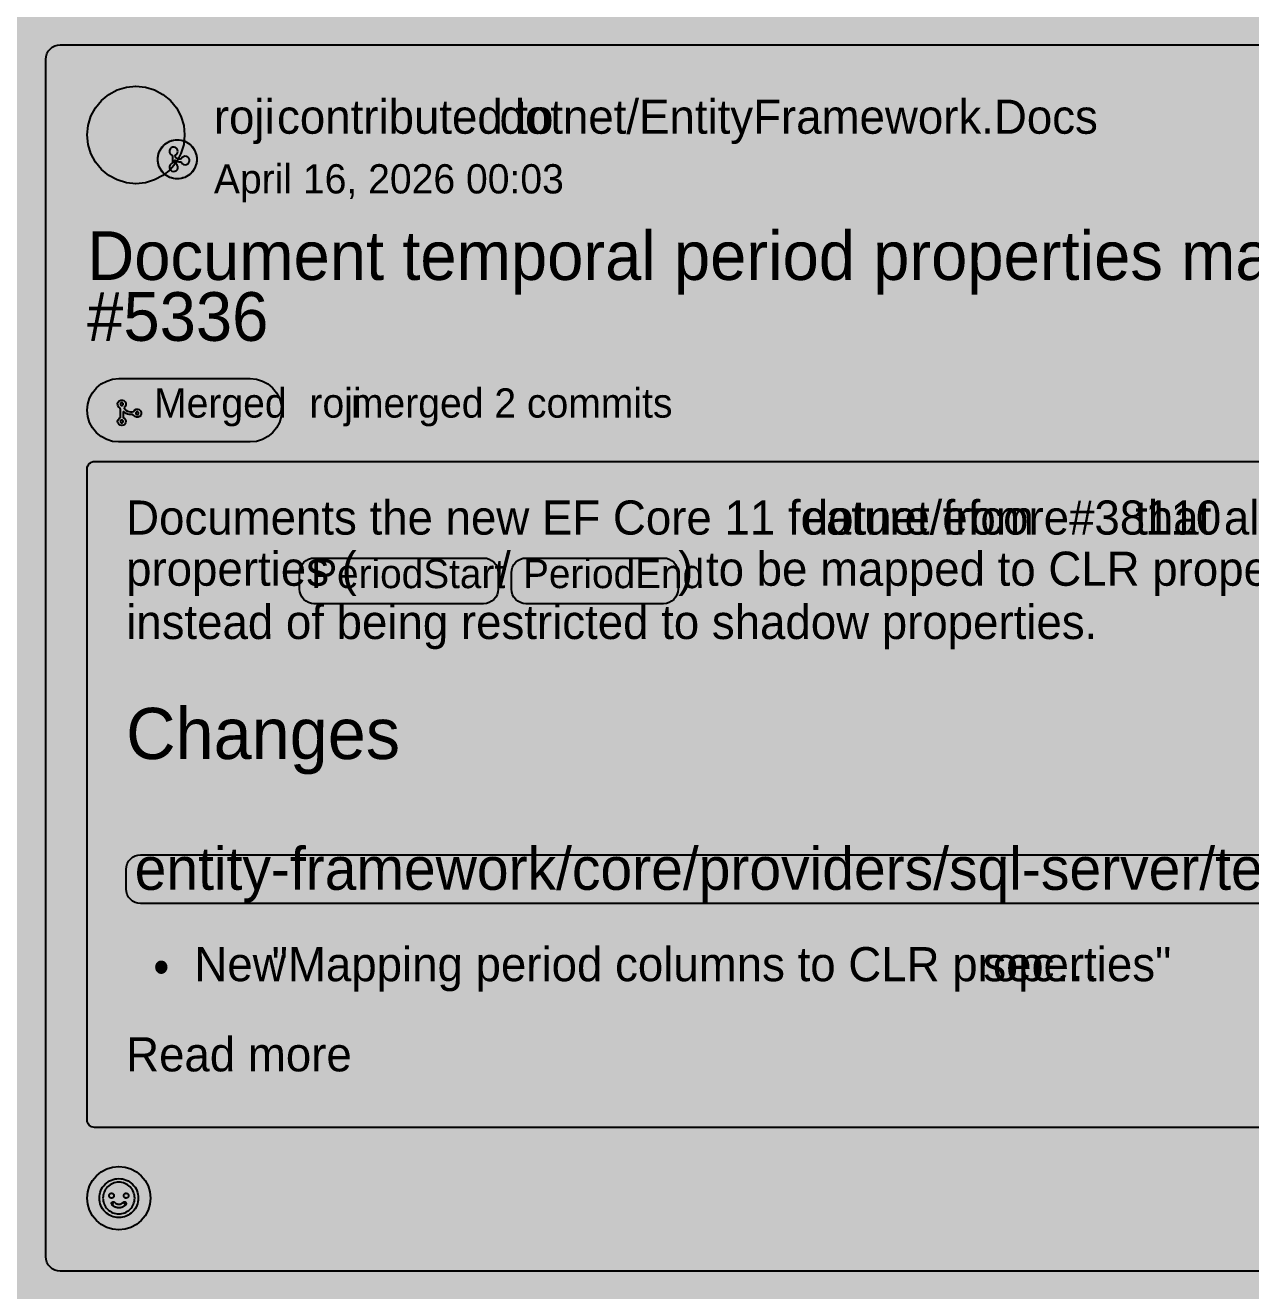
# Model space of a CAD drawing. Extents: x 0 to 2255, y 0 to 8703.
# Drawn here: x 336 to 839, y 7285 to 7804 of the extents above; entities that cross this region are included whole.
import ezdxf

# ---------------------------------------------------------------- set-up
doc = ezdxf.new("R2010")
doc.units = 0

msp = doc.modelspace()

# ---------------------------------------------------------------- hatches: boundary and pattern name
at = {"true_color": 0x0d1117}
for points in [[(0, 8703), (1280, 8703), (1280, 0.44), (0, 0.44)], [(0, 8639), (1280, 8639), (1280, 0.44), (0, 0.44)], [(350, 7796.22), (998.03, 7796.22), (998.03, 7796.22), (999.2, 7796.1), (1000.33, 7795.76), (1001.36, 7795.21), (1002.27, 7794.46), (1003.02, 7793.55), (1003.57, 7792.51), (1003.92, 7791.39), (1004.03, 7790.22), (1004.03, 7298.94), (1004.03, 7298.94), (1003.92, 7297.77), (1003.57, 7296.64), (1003.02, 7295.6), (1002.27, 7294.69), (1001.36, 7293.95), (1000.33, 7293.39), (999.2, 7293.05), (998.03, 7292.94), (350, 7292.94), (350, 7292.94), (348.83, 7293.05), (347.7, 7293.39), (346.67, 7293.95), (345.76, 7294.69), (345.01, 7295.6), (344.46, 7296.64), (344.12, 7297.77), (344, 7298.94), (344, 7790.22), (344, 7790.22), (344.12, 7791.39), (344.46, 7792.51), (345.01, 7793.55), (345.76, 7794.46), (346.67, 7795.21), (347.7, 7795.76), (348.83, 7796.1), (350, 7796.22)], [(398, 7757.22), (398, 7757.22), (398, 7757.22), (399.56, 7757.07), (401.06, 7756.61), (402.44, 7755.87), (403.66, 7754.88), (404.65, 7753.66), (405.39, 7752.28), (405.85, 7750.78), (406, 7749.22), (406, 7749.22), (406, 7749.22), (405.85, 7747.66), (405.39, 7746.16), (404.65, 7744.77), (403.66, 7743.56), (402.44, 7742.57), (401.06, 7741.83), (399.56, 7741.37), (398, 7741.22), (398, 7741.22), (398, 7741.22), (396.44, 7741.37), (394.94, 7741.83), (393.56, 7742.57), (392.34, 7743.56), (391.35, 7744.77), (390.61, 7746.16), (390.15, 7747.66), (390, 7749.22), (390, 7749.22), (390, 7749.22), (390.15, 7750.78), (390.61, 7752.28), (391.35, 7753.66), (392.34, 7754.88), (393.56, 7755.87), (394.94, 7756.61), (396.44, 7757.07), (398, 7757.22)]]:
    msp.add_hatch(color=256, dxfattribs=at).paths.add_polyline_path(points, flags=0)
at = {"true_color": 0x010409}
msp.add_hatch(color=256, dxfattribs=at).paths.add_polyline_path([(0, 8639), (1280, 8639), (1280, 0.44), (0, 0.44)], flags=0)
at = {"true_color": 0xffffff}
msp.add_hatch(color=256, dxfattribs=at).paths.add_polyline_path([(381, 7779.22), (381, 7779.22), (381, 7779.22), (384.9, 7778.83), (388.65, 7777.7), (392.11, 7775.85), (395.14, 7773.36), (397.63, 7770.33), (399.48, 7766.87), (400.62, 7763.12), (401, 7759.22), (401, 7759.22), (401, 7759.22), (400.62, 7755.32), (399.48, 7751.57), (397.63, 7748.11), (395.14, 7745.08), (392.11, 7742.59), (388.65, 7740.74), (384.9, 7739.6), (381, 7739.22), (381, 7739.22), (381, 7739.22), (377.1, 7739.6), (373.35, 7740.74), (369.89, 7742.59), (366.86, 7745.08), (364.37, 7748.11), (362.52, 7751.57), (361.38, 7755.32), (361, 7759.22), (361, 7759.22), (361, 7759.22), (361.38, 7763.12), (362.52, 7766.87), (364.37, 7770.33), (366.86, 7773.36), (369.89, 7775.85), (373.35, 7777.7), (377.1, 7778.83), (381, 7779.22)], flags=0)
at = {"true_color": 0xab7df8}
h = msp.add_hatch(color=256, dxfattribs=at)
h.paths.add_polyline_path([(398, 7741.22), (397.22, 7741.26), (396.44, 7741.37), (395.68, 7741.56), (394.94, 7741.83), (394.23, 7742.16), (393.56, 7742.57), (392.92, 7743.03), (392.34, 7743.56), (391.82, 7744.14), (391.35, 7744.77), (390.94, 7745.45), (390.61, 7746.16), (390.34, 7746.9), (390.15, 7747.66), (390.04, 7748.43), (390, 7749.22), (390.04, 7750), (390.15, 7750.78), (390.34, 7751.54), (390.61, 7752.28), (390.94, 7752.99), (391.35, 7753.66), (391.82, 7754.29), (392.34, 7754.88), (392.92, 7755.4), (393.56, 7755.87), (394.23, 7756.28), (394.94, 7756.61), (395.68, 7756.88), (396.44, 7757.07), (397.22, 7757.18), (398, 7757.22), (398.78, 7757.18), (399.56, 7757.07), (400.32, 7756.88), (401.06, 7756.61), (401.77, 7756.28), (402.44, 7755.87), (403.08, 7755.4), (403.66, 7754.88), (404.18, 7754.29), (404.65, 7753.66), (405.06, 7752.99), (405.39, 7752.28), (405.66, 7751.54), (405.85, 7750.78), (405.96, 7750), (406, 7749.22), (405.96, 7748.43), (405.85, 7747.66), (405.66, 7746.9), (405.39, 7746.16), (405.06, 7745.45), (404.65, 7744.77), (404.18, 7744.14), (403.66, 7743.56), (403.08, 7743.03), (402.44, 7742.57), (401.77, 7742.16), (401.06, 7741.83), (400.32, 7741.56), (399.56, 7741.37), (398.78, 7741.26), (398, 7741.22)], flags=0)
h.paths.add_polyline_path([(398.25, 7752.47), (398.14, 7753.09), (397.81, 7753.63), (397.32, 7754.01), (396.72, 7754.2), (396.09, 7754.17), (395.52, 7753.92), (395.07, 7753.48), (394.81, 7752.91), (394.76, 7752.28), (394.94, 7751.68), (395.32, 7751.18), (395.85, 7750.84), (396, 7750.32), (396, 7749.68), (396, 7749.05), (396, 7748.42), (396, 7747.79), (395.56, 7747.44), (395.1, 7747.02), (394.82, 7746.45), (394.76, 7745.83), (394.92, 7745.22), (395.29, 7744.71), (395.81, 7744.36), (396.42, 7744.22), (397.04, 7744.31), (397.6, 7744.61), (398.01, 7745.08), (398.22, 7745.67), (398.22, 7746.3), (397.99, 7746.88), (397.57, 7747.35), (397.01, 7747.64), (397, 7748.26), (397, 7748.9), (397.44, 7748.66), (398.01, 7748.39), (398.62, 7748.24), (399.25, 7748.22), (399.69, 7747.93), (400.07, 7747.43), (400.6, 7747.09), (401.21, 7746.97), (401.83, 7747.07), (402.38, 7747.38), (402.78, 7747.87), (402.98, 7748.46), (402.96, 7749.09), (402.72, 7749.67), (402.29, 7750.13), (401.72, 7750.4), (401.1, 7750.46), (400.49, 7750.3), (399.98, 7749.93), (399.64, 7749.4), (399.13, 7749.22), (398.51, 7749.28), (397.93, 7749.53), (397.46, 7749.95), (397.14, 7750.49), (397.32, 7750.92), (397.81, 7751.31), (398.14, 7751.85), (398.25, 7752.47)], flags=0)
at = {"true_color": 0x8957e5}
msp.add_hatch(color=256, dxfattribs=at).paths.add_polyline_path([(374, 7659.22), (427.94, 7659.22), (427.94, 7659.22), (430.47, 7658.97), (432.91, 7658.23), (435.16, 7657.03), (437.13, 7655.41), (438.75, 7653.44), (439.95, 7651.19), (440.69, 7648.75), (440.94, 7646.22), (440.94, 7646.22), (440.94, 7646.22), (440.69, 7643.68), (439.95, 7641.24), (438.75, 7639), (437.13, 7637.03), (435.16, 7635.41), (432.91, 7634.21), (430.47, 7633.47), (427.94, 7633.22), (374, 7633.22), (374, 7633.22), (371.46, 7633.47), (369.03, 7634.21), (366.78, 7635.41), (364.81, 7637.03), (363.19, 7639), (361.99, 7641.24), (361.25, 7643.68), (361, 7646.22), (361, 7646.22), (361, 7646.22), (361.25, 7648.75), (361.99, 7651.19), (363.19, 7653.44), (364.81, 7655.41), (366.78, 7657.03), (369.03, 7658.23), (371.46, 7658.97), (374, 7659.22)], flags=0)
at = {"true_color": 0xffffff}
h = msp.add_hatch(color=256, dxfattribs=at)
h.paths.add_polyline_path([(376.09, 7647.35), (376.46, 7646.78), (376.94, 7646.3), (377.51, 7645.93), (378.15, 7645.69), (378.83, 7645.6), (379.51, 7645.59), (380.06, 7645.8), (380.48, 7646.33), (381.08, 7646.65), (381.76, 7646.71), (382.4, 7646.5), (382.91, 7646.04), (383.2, 7645.43), (383.23, 7644.75), (382.98, 7644.12), (382.51, 7643.63), (381.88, 7643.37), (381.2, 7643.38), (380.58, 7643.66), (380.12, 7644.15), (379.64, 7644.47), (378.95, 7644.47), (378.27, 7644.52), (377.61, 7644.68), (376.98, 7644.94), (376.4, 7645.3), (375.88, 7645.74), (375.75, 7645.38), (375.75, 7644.69), (375.75, 7644.01), (375.75, 7643.33), (376.27, 7642.95), (376.69, 7642.42), (376.87, 7641.76), (376.78, 7641.09), (376.43, 7640.51), (375.87, 7640.11), (375.21, 7639.97), (374.54, 7640.1), (373.98, 7640.48), (373.61, 7641.05), (373.5, 7641.72), (373.66, 7642.38), (374.07, 7642.92), (374.62, 7643.28), (374.62, 7643.97), (374.62, 7644.65), (374.62, 7645.33), (374.62, 7646.02), (374.62, 7646.7), (374.45, 7647.26), (373.91, 7647.68), (373.58, 7648.27), (373.51, 7648.95), (373.71, 7649.6), (374.15, 7650.11), (374.76, 7650.41), (375.44, 7650.45), (376.08, 7650.22), (376.57, 7649.75), (376.84, 7649.13), (376.84, 7648.45), (376.58, 7647.82), (376.09, 7647.35)], flags=0)
h.paths.add_polyline_path([(375.19, 7641.09), (375.24, 7641.1), (375.3, 7641.1), (375.35, 7641.12), (375.4, 7641.14), (375.45, 7641.16), (375.5, 7641.19), (375.54, 7641.22), (375.59, 7641.26), (375.62, 7641.3), (375.66, 7641.34), (375.68, 7641.39), (375.71, 7641.44), (375.73, 7641.49), (375.74, 7641.55), (375.75, 7641.6), (375.75, 7641.66), (375.75, 7641.71), (375.74, 7641.77), (375.73, 7641.82), (375.71, 7641.87), (375.68, 7641.92), (375.66, 7641.97), (375.62, 7642.01), (375.59, 7642.05), (375.54, 7642.09), (375.5, 7642.12), (375.45, 7642.15), (375.4, 7642.18), (375.35, 7642.19), (375.3, 7642.21), (375.24, 7642.22), (375.19, 7642.22), (375.13, 7642.22), (375.08, 7642.21), (375.02, 7642.19), (374.97, 7642.18), (374.92, 7642.15), (374.88, 7642.12), (374.83, 7642.09), (374.79, 7642.05), (374.75, 7642.01), (374.72, 7641.97), (374.69, 7641.92), (374.67, 7641.87), (374.65, 7641.82), (374.64, 7641.77), (374.63, 7641.71), (374.62, 7641.66), (374.63, 7641.6), (374.64, 7641.55), (374.65, 7641.49), (374.67, 7641.44), (374.69, 7641.39), (374.72, 7641.34), (374.75, 7641.3), (374.79, 7641.26), (374.83, 7641.22), (374.88, 7641.19), (374.92, 7641.16), (374.97, 7641.14), (375.02, 7641.12), (375.08, 7641.1), (375.13, 7641.1), (375.19, 7641.09)], flags=0)
h.paths.add_polyline_path([(381.56, 7644.47), (381.62, 7644.47), (381.67, 7644.48), (381.73, 7644.49), (381.78, 7644.51), (381.83, 7644.54), (381.87, 7644.56), (381.92, 7644.6), (381.96, 7644.63), (382, 7644.67), (382.03, 7644.72), (382.06, 7644.77), (382.08, 7644.82), (382.1, 7644.87), (382.11, 7644.92), (382.12, 7644.98), (382.12, 7645.03), (382.12, 7645.09), (382.11, 7645.14), (382.1, 7645.19), (382.08, 7645.25), (382.06, 7645.3), (382.03, 7645.34), (382, 7645.39), (381.96, 7645.43), (381.92, 7645.47), (381.87, 7645.5), (381.83, 7645.53), (381.78, 7645.55), (381.73, 7645.57), (381.67, 7645.58), (381.62, 7645.59), (381.56, 7645.59), (381.51, 7645.59), (381.45, 7645.58), (381.4, 7645.57), (381.35, 7645.55), (381.3, 7645.53), (381.25, 7645.5), (381.21, 7645.47), (381.16, 7645.43), (381.13, 7645.39), (381.09, 7645.34), (381.07, 7645.3), (381.04, 7645.25), (381.02, 7645.19), (381.01, 7645.14), (381, 7645.09), (381, 7645.03), (381, 7644.98), (381.01, 7644.92), (381.02, 7644.87), (381.04, 7644.82), (381.07, 7644.77), (381.09, 7644.72), (381.13, 7644.67), (381.16, 7644.63), (381.21, 7644.6), (381.25, 7644.56), (381.3, 7644.54), (381.35, 7644.51), (381.4, 7644.49), (381.45, 7644.48), (381.51, 7644.47), (381.56, 7644.47)], flags=0)
h.paths.add_polyline_path([(375.75, 7648.78), (375.75, 7648.84), (375.74, 7648.89), (375.73, 7648.94), (375.71, 7649), (375.68, 7649.05), (375.65, 7649.09), (375.62, 7649.14), (375.58, 7649.18), (375.54, 7649.22), (375.5, 7649.25), (375.45, 7649.28), (375.4, 7649.3), (375.35, 7649.32), (375.3, 7649.33), (375.24, 7649.34), (375.19, 7649.34), (375.13, 7649.34), (375.08, 7649.33), (375.02, 7649.32), (374.97, 7649.3), (374.92, 7649.27), (374.87, 7649.25), (374.83, 7649.21), (374.79, 7649.18), (374.75, 7649.13), (374.72, 7649.09), (374.69, 7649.04), (374.67, 7648.99), (374.65, 7648.94), (374.64, 7648.89), (374.63, 7648.83), (374.62, 7648.78), (374.63, 7648.72), (374.64, 7648.67), (374.65, 7648.61), (374.67, 7648.56), (374.69, 7648.51), (374.72, 7648.47), (374.75, 7648.42), (374.79, 7648.38), (374.83, 7648.34), (374.88, 7648.31), (374.92, 7648.28), (374.97, 7648.26), (375.03, 7648.24), (375.08, 7648.23), (375.13, 7648.22), (375.19, 7648.22), (375.24, 7648.22), (375.3, 7648.23), (375.35, 7648.24), (375.4, 7648.26), (375.45, 7648.28), (375.5, 7648.31), (375.55, 7648.35), (375.59, 7648.38), (375.62, 7648.42), (375.66, 7648.47), (375.68, 7648.52), (375.71, 7648.57), (375.73, 7648.62), (375.74, 7648.67), (375.75, 7648.73), (375.75, 7648.78)], flags=0)
at = {"true_color": 0x151b23}
for points in [[(364, 7625.22), (984.03, 7625.22), (984.03, 7625.22), (984.62, 7625.16), (985.18, 7624.99), (985.7, 7624.71), (986.15, 7624.34), (986.53, 7623.89), (986.8, 7623.37), (986.97, 7622.8), (987.03, 7622.22), (987.03, 7354.94), (987.03, 7354.94), (986.97, 7354.35), (986.8, 7353.79), (986.53, 7353.27), (986.15, 7352.82), (985.7, 7352.44), (985.18, 7352.17), (984.62, 7352), (984.03, 7351.94), (364, 7351.94), (364, 7351.94), (363.41, 7352), (362.85, 7352.17), (362.33, 7352.44), (361.88, 7352.82), (361.51, 7353.27), (361.23, 7353.79), (361.06, 7354.35), (361, 7354.94), (361, 7622.22), (361, 7622.22), (361.06, 7622.8), (361.23, 7623.37), (361.51, 7623.89), (361.88, 7624.34), (362.33, 7624.71), (362.85, 7624.99), (363.41, 7625.16), (364, 7625.22)], [(374, 7335.94), (374, 7335.94), (374, 7335.94), (376.54, 7335.69), (378.97, 7334.95), (381.22, 7333.75), (383.19, 7332.13), (384.81, 7330.16), (386.01, 7327.91), (386.75, 7325.47), (387, 7322.94), (387, 7322.94), (387, 7322.94), (386.75, 7320.4), (386.01, 7317.96), (384.81, 7315.72), (383.19, 7313.75), (381.22, 7312.13), (378.97, 7310.93), (376.54, 7310.19), (374, 7309.94), (374, 7309.94), (374, 7309.94), (371.46, 7310.19), (369.03, 7310.93), (366.78, 7312.13), (364.81, 7313.75), (363.19, 7315.72), (361.99, 7317.96), (361.25, 7320.4), (361, 7322.94), (361, 7322.94), (361, 7322.94), (361.25, 7325.47), (361.99, 7327.91), (363.19, 7330.16), (364.81, 7332.13), (366.78, 7333.75), (369.03, 7334.95), (371.46, 7335.69), (374, 7335.94)]]:
    msp.add_hatch(color=256, dxfattribs=at).paths.add_polyline_path(points, flags=0)
at = {"true_color": 0x656c76}
for points in [[(454.19, 7585.59), (523.67, 7585.59), (523.67, 7585.59), (524.84, 7585.48), (525.97, 7585.14), (527.01, 7584.58), (527.91, 7583.84), (528.66, 7582.93), (529.22, 7581.89), (529.56, 7580.76), (529.67, 7579.59), (529.67, 7572.84), (529.67, 7572.84), (529.56, 7571.67), (529.22, 7570.55), (528.66, 7569.51), (527.91, 7568.6), (527.01, 7567.85), (525.97, 7567.3), (524.84, 7566.96), (523.67, 7566.84), (454.19, 7566.84), (454.19, 7566.84), (453.02, 7566.96), (451.89, 7567.3), (450.85, 7567.85), (449.94, 7568.6), (449.2, 7569.51), (448.64, 7570.55), (448.3, 7571.67), (448.19, 7572.84), (448.19, 7579.59), (448.19, 7579.59), (448.3, 7580.76), (448.64, 7581.89), (449.2, 7582.93), (449.94, 7583.84), (450.85, 7584.58), (451.89, 7585.14), (453.02, 7585.48), (454.19, 7585.59)], [(541.14, 7585.59), (597.53, 7585.59), (597.53, 7585.59), (598.7, 7585.48), (599.83, 7585.14), (600.86, 7584.58), (601.77, 7583.84), (602.52, 7582.93), (603.07, 7581.89), (603.42, 7580.76), (603.53, 7579.59), (603.53, 7572.84), (603.53, 7572.84), (603.42, 7571.67), (603.07, 7570.55), (602.52, 7569.51), (601.77, 7568.6), (600.86, 7567.85), (599.83, 7567.3), (598.7, 7566.96), (597.53, 7566.84), (541.14, 7566.84), (541.14, 7566.84), (539.97, 7566.96), (538.84, 7567.3), (537.81, 7567.85), (536.9, 7568.6), (536.15, 7569.51), (535.6, 7570.55), (535.26, 7571.67), (535.14, 7572.84), (535.14, 7579.59), (535.14, 7579.59), (535.26, 7580.76), (535.6, 7581.89), (536.15, 7582.93), (536.9, 7583.84), (537.81, 7584.58), (538.84, 7585.14), (539.97, 7585.48), (541.14, 7585.59)], [(383, 7463.81), (964.92, 7463.81), (964.92, 7463.81), (966.09, 7463.7), (967.22, 7463.36), (968.26, 7462.8), (969.16, 7462.06), (969.91, 7461.15), (970.47, 7460.11), (970.81, 7458.98), (970.92, 7457.81), (970.92, 7449.81), (970.92, 7449.81), (970.81, 7448.64), (970.47, 7447.52), (969.91, 7446.48), (969.16, 7445.57), (968.26, 7444.82), (967.22, 7444.27), (966.09, 7443.93), (964.92, 7443.81), (383, 7443.81), (383, 7443.81), (381.83, 7443.93), (380.7, 7444.27), (379.67, 7444.82), (378.76, 7445.57), (378.01, 7446.48), (377.46, 7447.52), (377.12, 7448.64), (377, 7449.81), (377, 7457.81), (377, 7457.81), (377.12, 7458.98), (377.46, 7460.11), (378.01, 7461.15), (378.76, 7462.06), (379.67, 7462.8), (380.7, 7463.36), (381.83, 7463.7), (383, 7463.81)]]:
    msp.add_hatch(color=256, dxfattribs=at).paths.add_polyline_path(points, flags=0)
at = {"true_color": 0x9198a1}
h = msp.add_hatch(color=256, dxfattribs=at)
h.paths.add_polyline_path([(374, 7330.94), (374.78, 7330.9), (375.56, 7330.79), (376.32, 7330.59), (377.06, 7330.33), (377.77, 7329.99), (378.44, 7329.59), (379.08, 7329.12), (379.66, 7328.59), (380.18, 7328.01), (380.65, 7327.38), (381.06, 7326.71), (381.39, 7326), (381.66, 7325.26), (381.85, 7324.5), (381.96, 7323.72), (382, 7322.94), (381.96, 7322.15), (381.85, 7321.38), (381.66, 7320.61), (381.39, 7319.88), (381.06, 7319.17), (380.65, 7318.49), (380.18, 7317.86), (379.66, 7317.28), (379.08, 7316.75), (378.44, 7316.29), (377.77, 7315.88), (377.06, 7315.54), (376.32, 7315.28), (375.56, 7315.09), (374.78, 7314.98), (374, 7314.94), (373.22, 7314.98), (372.44, 7315.09), (371.68, 7315.28), (370.94, 7315.54), (370.23, 7315.88), (369.56, 7316.29), (368.92, 7316.75), (368.34, 7317.28), (367.82, 7317.86), (367.35, 7318.49), (366.94, 7319.17), (366.61, 7319.88), (366.34, 7320.61), (366.15, 7321.38), (366.04, 7322.15), (366, 7322.94), (366.04, 7323.72), (366.15, 7324.5), (366.34, 7325.26), (366.61, 7326), (366.94, 7326.71), (367.35, 7327.38), (367.82, 7328.01), (368.34, 7328.59), (368.92, 7329.12), (369.56, 7329.59), (370.23, 7329.99), (370.94, 7330.33), (371.68, 7330.59), (372.44, 7330.79), (373.22, 7330.9), (374, 7330.94)], flags=0)
h.paths.add_polyline_path([(367.5, 7322.94), (367.53, 7322.3), (367.62, 7321.67), (367.78, 7321.05), (367.99, 7320.45), (368.27, 7319.87), (368.59, 7319.33), (368.98, 7318.81), (369.4, 7318.34), (369.88, 7317.91), (370.39, 7317.53), (370.94, 7317.2), (371.51, 7316.93), (372.11, 7316.72), (372.73, 7316.56), (373.36, 7316.47), (374, 7316.44), (374.64, 7316.47), (375.27, 7316.56), (375.89, 7316.72), (376.49, 7316.93), (377.06, 7317.2), (377.61, 7317.53), (378.12, 7317.91), (378.6, 7318.34), (379.02, 7318.81), (379.41, 7319.33), (379.73, 7319.87), (380.01, 7320.45), (380.22, 7321.05), (380.38, 7321.67), (380.47, 7322.3), (380.5, 7322.94), (380.47, 7323.57), (380.38, 7324.21), (380.22, 7324.82), (380.01, 7325.43), (379.73, 7326), (379.41, 7326.55), (379.02, 7327.06), (378.6, 7327.53), (378.12, 7327.96), (377.61, 7328.34), (377.06, 7328.67), (376.49, 7328.94), (375.89, 7329.16), (375.27, 7329.31), (374.64, 7329.41), (374, 7329.44), (373.36, 7329.41), (372.73, 7329.31), (372.11, 7329.16), (371.51, 7328.94), (370.94, 7328.67), (370.39, 7328.34), (369.88, 7327.96), (369.4, 7327.53), (368.98, 7327.06), (368.59, 7326.55), (368.27, 7326), (367.99, 7325.43), (367.78, 7324.82), (367.62, 7324.21), (367.53, 7323.57), (367.5, 7322.94)], flags=0)
h.paths.add_polyline_path([(371.32, 7321.3), (371.55, 7321.41), (371.81, 7321.43), (372.05, 7321.37), (372.27, 7321.23), (372.44, 7321.04), (372.63, 7320.87), (372.84, 7320.73), (373.08, 7320.61), (373.32, 7320.53), (373.57, 7320.47), (373.82, 7320.44), (374.08, 7320.44), (374.34, 7320.46), (374.59, 7320.51), (374.84, 7320.58), (375.07, 7320.68), (375.29, 7320.81), (375.49, 7320.97), (375.67, 7321.16), (375.86, 7321.33), (376.1, 7321.43), (376.35, 7321.43), (376.6, 7321.36), (376.8, 7321.2), (376.94, 7320.99), (377, 7320.74), (376.97, 7320.48), (376.86, 7320.26), (376.73, 7320.09), (376.56, 7319.91), (376.36, 7319.74), (376.16, 7319.59), (375.94, 7319.45), (375.71, 7319.33), (375.48, 7319.22), (375.24, 7319.13), (374.99, 7319.06), (374.74, 7319), (374.49, 7318.96), (374.23, 7318.94), (373.97, 7318.94), (373.72, 7318.95), (373.46, 7318.97), (373.21, 7319.01), (372.96, 7319.07), (372.71, 7319.15), (372.47, 7319.24), (372.24, 7319.35), (372.01, 7319.48), (371.8, 7319.62), (371.6, 7319.78), (371.41, 7319.95), (371.23, 7320.14), (371.22, 7320.32), (371.43, 7320.46), (371.64, 7320.61), (371.65, 7320.61), (371.43, 7320.47), (371.22, 7320.32), (371.06, 7320.39), (371, 7320.64), (371.03, 7320.89), (371.14, 7321.12), (371.32, 7321.3)], flags=0)
h.paths.add_polyline_path([(378, 7323.94), (378, 7323.84), (377.98, 7323.74), (377.96, 7323.65), (377.92, 7323.55), (377.88, 7323.47), (377.83, 7323.38), (377.77, 7323.3), (377.71, 7323.23), (377.63, 7323.16), (377.56, 7323.11), (377.47, 7323.06), (377.38, 7323.01), (377.29, 7322.98), (377.2, 7322.96), (377.1, 7322.94), (377, 7322.94), (376.9, 7322.94), (376.8, 7322.96), (376.71, 7322.98), (376.62, 7323.01), (376.53, 7323.06), (376.44, 7323.11), (376.37, 7323.16), (376.29, 7323.23), (376.23, 7323.3), (376.17, 7323.38), (376.12, 7323.47), (376.08, 7323.55), (376.04, 7323.65), (376.02, 7323.74), (376, 7323.84), (376, 7323.94), (376, 7324.04), (376.02, 7324.13), (376.04, 7324.23), (376.08, 7324.32), (376.12, 7324.41), (376.17, 7324.49), (376.23, 7324.57), (376.29, 7324.64), (376.37, 7324.71), (376.44, 7324.77), (376.53, 7324.82), (376.62, 7324.86), (376.71, 7324.89), (376.8, 7324.92), (376.9, 7324.93), (377, 7324.94), (377.1, 7324.93), (377.2, 7324.92), (377.29, 7324.89), (377.38, 7324.86), (377.47, 7324.82), (377.56, 7324.77), (377.63, 7324.71), (377.71, 7324.64), (377.77, 7324.57), (377.83, 7324.49), (377.88, 7324.41), (377.92, 7324.32), (377.96, 7324.23), (377.98, 7324.13), (378, 7324.04), (378, 7323.94)], flags=0)
h.paths.add_polyline_path([(371, 7322.94), (370.9, 7322.94), (370.8, 7322.96), (370.71, 7322.98), (370.62, 7323.01), (370.53, 7323.06), (370.44, 7323.11), (370.37, 7323.16), (370.29, 7323.23), (370.23, 7323.3), (370.17, 7323.38), (370.12, 7323.47), (370.08, 7323.55), (370.04, 7323.65), (370.02, 7323.74), (370, 7323.84), (370, 7323.94), (370, 7324.04), (370.02, 7324.13), (370.04, 7324.23), (370.08, 7324.32), (370.12, 7324.41), (370.17, 7324.49), (370.23, 7324.57), (370.29, 7324.64), (370.37, 7324.71), (370.44, 7324.77), (370.53, 7324.82), (370.62, 7324.86), (370.71, 7324.89), (370.8, 7324.92), (370.9, 7324.93), (371, 7324.94), (371.1, 7324.93), (371.2, 7324.92), (371.29, 7324.89), (371.38, 7324.86), (371.47, 7324.82), (371.56, 7324.77), (371.63, 7324.71), (371.71, 7324.64), (371.77, 7324.57), (371.83, 7324.49), (371.88, 7324.41), (371.92, 7324.32), (371.96, 7324.23), (371.98, 7324.13), (372, 7324.04), (372, 7323.94), (372, 7323.84), (371.98, 7323.74), (371.96, 7323.65), (371.92, 7323.55), (371.88, 7323.47), (371.83, 7323.38), (371.77, 7323.3), (371.71, 7323.23), (371.63, 7323.16), (371.56, 7323.11), (371.47, 7323.06), (371.38, 7323.01), (371.29, 7322.98), (371.2, 7322.96), (371.1, 7322.94), (371, 7322.94)], flags=0)
h.paths.add_polyline_path([(376.25, 7320.69), (376.27, 7320.67), (376.29, 7320.66), (376.31, 7320.65), (376.32, 7320.64), (376.34, 7320.62), (376.36, 7320.61), (376.38, 7320.6), (376.4, 7320.58), (376.42, 7320.57), (376.44, 7320.56), (376.45, 7320.54), (376.47, 7320.53), (376.49, 7320.52), (376.51, 7320.51), (376.53, 7320.49), (376.55, 7320.48), (376.56, 7320.47), (376.58, 7320.45), (376.6, 7320.44), (376.62, 7320.43), (376.64, 7320.41), (376.66, 7320.4), (376.68, 7320.39), (376.69, 7320.38), (376.71, 7320.36), (376.73, 7320.35), (376.75, 7320.34), (376.77, 7320.32), (376.79, 7320.31), (376.81, 7320.3), (376.82, 7320.28), (376.84, 7320.27), (376.82, 7320.28), (376.81, 7320.3), (376.79, 7320.31), (376.77, 7320.32), (376.75, 7320.34), (376.73, 7320.35), (376.71, 7320.36), (376.69, 7320.38), (376.68, 7320.39), (376.66, 7320.4), (376.64, 7320.41), (376.62, 7320.43), (376.6, 7320.44), (376.58, 7320.45), (376.56, 7320.47), (376.55, 7320.48), (376.53, 7320.49), (376.51, 7320.51), (376.49, 7320.52), (376.47, 7320.53), (376.45, 7320.54), (376.44, 7320.56), (376.42, 7320.57), (376.4, 7320.58), (376.38, 7320.6), (376.36, 7320.61), (376.34, 7320.62), (376.32, 7320.64), (376.31, 7320.65), (376.29, 7320.66), (376.27, 7320.67), (376.25, 7320.69)], flags=0)

# ---------------------------------------------------------------- linework, layer by layer
at = {"true_color": 0x3d444d}
msp.add_lwpolyline([(998.03, 7292.94), (350, 7292.94), (350, 7292.94), (348.83, 7293.05), (347.7, 7293.39), (346.67, 7293.95), (345.76, 7294.69), (345.01, 7295.6), (344.46, 7296.64), (344.12, 7297.77), (344, 7298.94), (344, 7790.22), (344, 7790.22), (344.12, 7791.39), (344.46, 7792.51), (345.01, 7793.55), (345.76, 7794.46), (346.67, 7795.21), (347.7, 7795.76), (348.83, 7796.1), (350, 7796.22), (350, 7796.22), (998.03, 7796.22)], dxfattribs=at)
at = {"true_color": 0x010409}
msp.add_lwpolyline([(381, 7779.22), (381, 7779.22), (381, 7779.22), (384.9, 7778.83), (388.65, 7777.7), (392.11, 7775.85), (395.14, 7773.36), (397.63, 7770.33), (399.48, 7766.87), (400.62, 7763.12), (401, 7759.22), (401, 7759.22), (401, 7759.22), (400.62, 7755.32), (399.48, 7751.57), (397.63, 7748.11), (395.14, 7745.08), (392.11, 7742.59), (388.65, 7740.74), (384.9, 7739.6), (381, 7739.22), (381, 7739.22), (381, 7739.22), (377.1, 7739.6), (373.35, 7740.74), (369.89, 7742.59), (366.86, 7745.08), (364.37, 7748.11), (362.52, 7751.57), (361.38, 7755.32), (361, 7759.22), (361, 7759.22), (361, 7759.22), (361.38, 7763.12), (362.52, 7766.87), (364.37, 7770.33), (366.86, 7773.36), (369.89, 7775.85), (373.35, 7777.7), (377.1, 7778.83), (381, 7779.22)], close=True, dxfattribs=at)
at = {"true_color": 0x0d1117}
msp.add_lwpolyline([(398, 7757.22), (398, 7757.22), (398, 7757.22), (399.56, 7757.07), (401.06, 7756.61), (402.44, 7755.87), (403.66, 7754.88), (404.65, 7753.66), (405.39, 7752.28), (405.85, 7750.78), (406, 7749.22), (406, 7749.22), (406, 7749.22), (405.85, 7747.66), (405.39, 7746.16), (404.65, 7744.77), (403.66, 7743.56), (402.44, 7742.57), (401.06, 7741.83), (399.56, 7741.37), (398, 7741.22), (398, 7741.22), (398, 7741.22), (396.44, 7741.37), (394.94, 7741.83), (393.56, 7742.57), (392.34, 7743.56), (391.35, 7744.77), (390.61, 7746.16), (390.15, 7747.66), (390, 7749.22), (390, 7749.22), (390, 7749.22), (390.15, 7750.78), (390.61, 7752.28), (391.35, 7753.66), (392.34, 7754.88), (393.56, 7755.87), (394.94, 7756.61), (396.44, 7757.07), (398, 7757.22)], close=True, dxfattribs=at)
at = {"true_color": 0xab7df8}
for points in [[(398, 7741.22), (397.22, 7741.26), (396.44, 7741.37), (395.68, 7741.56), (394.94, 7741.83), (394.23, 7742.16), (393.56, 7742.57), (392.92, 7743.03), (392.34, 7743.56), (391.82, 7744.14), (391.35, 7744.77), (390.94, 7745.45), (390.61, 7746.16), (390.34, 7746.9), (390.15, 7747.66), (390.04, 7748.43), (390, 7749.22), (390.04, 7750), (390.15, 7750.78), (390.34, 7751.54), (390.61, 7752.28), (390.94, 7752.99), (391.35, 7753.66), (391.82, 7754.29), (392.34, 7754.88), (392.92, 7755.4), (393.56, 7755.87), (394.23, 7756.28), (394.94, 7756.61), (395.68, 7756.88), (396.44, 7757.07), (397.22, 7757.18), (398, 7757.22), (398.78, 7757.18), (399.56, 7757.07), (400.32, 7756.88), (401.06, 7756.61), (401.77, 7756.28), (402.44, 7755.87), (403.08, 7755.4), (403.66, 7754.88), (404.18, 7754.29), (404.65, 7753.66), (405.06, 7752.99), (405.39, 7752.28), (405.66, 7751.54), (405.85, 7750.78), (405.96, 7750), (406, 7749.22), (405.96, 7748.43), (405.85, 7747.66), (405.66, 7746.9), (405.39, 7746.16), (405.06, 7745.45), (404.65, 7744.77), (404.18, 7744.14), (403.66, 7743.56), (403.08, 7743.03), (402.44, 7742.57), (401.77, 7742.16), (401.06, 7741.83), (400.32, 7741.56), (399.56, 7741.37), (398.78, 7741.26), (398, 7741.22)], [(398.25, 7752.47), (398.14, 7753.09), (397.81, 7753.63), (397.32, 7754.01), (396.72, 7754.2), (396.09, 7754.17), (395.52, 7753.92), (395.07, 7753.48), (394.81, 7752.91), (394.76, 7752.28), (394.94, 7751.68), (395.32, 7751.18), (395.85, 7750.84), (396, 7750.32), (396, 7749.68), (396, 7749.05), (396, 7748.42), (396, 7747.79), (395.56, 7747.44), (395.1, 7747.02), (394.82, 7746.45), (394.76, 7745.83), (394.92, 7745.22), (395.29, 7744.71), (395.81, 7744.36), (396.42, 7744.22), (397.04, 7744.31), (397.6, 7744.61), (398.01, 7745.08), (398.22, 7745.67), (398.22, 7746.3), (397.99, 7746.88), (397.57, 7747.35), (397.01, 7747.64), (397, 7748.26), (397, 7748.9), (397.44, 7748.66), (398.01, 7748.39), (398.62, 7748.24), (399.25, 7748.22), (399.69, 7747.93), (400.07, 7747.43), (400.6, 7747.09), (401.21, 7746.97), (401.83, 7747.07), (402.38, 7747.38), (402.78, 7747.87), (402.98, 7748.46), (402.96, 7749.09), (402.72, 7749.67), (402.29, 7750.13), (401.72, 7750.4), (401.1, 7750.46), (400.49, 7750.3), (399.98, 7749.93), (399.64, 7749.4), (399.13, 7749.22), (398.51, 7749.28), (397.93, 7749.53), (397.46, 7749.95), (397.14, 7750.49), (397.32, 7750.92), (397.81, 7751.31), (398.14, 7751.85), (398.25, 7752.47)]]:
    msp.add_lwpolyline(points, close=True, dxfattribs=at)
at = {"true_color": 0x8957e5}
msp.add_lwpolyline([(374, 7659.22), (427.94, 7659.22), (427.94, 7659.22), (430.47, 7658.97), (432.91, 7658.23), (435.16, 7657.03), (437.13, 7655.41), (438.75, 7653.44), (439.95, 7651.19), (440.69, 7648.75), (440.94, 7646.22), (440.94, 7646.22), (440.94, 7646.22), (440.69, 7643.68), (439.95, 7641.24), (438.75, 7639), (437.13, 7637.03), (435.16, 7635.41), (432.91, 7634.21), (430.47, 7633.47), (427.94, 7633.22), (374, 7633.22), (374, 7633.22), (371.46, 7633.47), (369.03, 7634.21), (366.78, 7635.41), (364.81, 7637.03), (363.19, 7639), (361.99, 7641.24), (361.25, 7643.68), (361, 7646.22), (361, 7646.22), (361, 7646.22), (361.25, 7648.75), (361.99, 7651.19), (363.19, 7653.44), (364.81, 7655.41), (366.78, 7657.03), (369.03, 7658.23), (371.46, 7658.97), (374, 7659.22)], close=True, dxfattribs=at)
at = {"true_color": 0xffffff}
for points in [[(376.09, 7647.35), (376.46, 7646.78), (376.94, 7646.3), (377.51, 7645.93), (378.15, 7645.69), (378.83, 7645.6), (379.51, 7645.59), (380.06, 7645.8), (380.48, 7646.33), (381.08, 7646.65), (381.76, 7646.71), (382.4, 7646.5), (382.91, 7646.04), (383.2, 7645.43), (383.23, 7644.75), (382.98, 7644.12), (382.51, 7643.63), (381.88, 7643.37), (381.2, 7643.38), (380.58, 7643.66), (380.12, 7644.15), (379.64, 7644.47), (378.95, 7644.47), (378.27, 7644.52), (377.61, 7644.68), (376.98, 7644.94), (376.4, 7645.3), (375.88, 7645.74), (375.75, 7645.38), (375.75, 7644.69), (375.75, 7644.01), (375.75, 7643.33), (376.27, 7642.95), (376.69, 7642.42), (376.87, 7641.76), (376.78, 7641.09), (376.43, 7640.51), (375.87, 7640.11), (375.21, 7639.97), (374.54, 7640.1), (373.98, 7640.48), (373.61, 7641.05), (373.5, 7641.72), (373.66, 7642.38), (374.07, 7642.92), (374.62, 7643.28), (374.62, 7643.97), (374.62, 7644.65), (374.62, 7645.33), (374.62, 7646.02), (374.62, 7646.7), (374.45, 7647.26), (373.91, 7647.68), (373.58, 7648.27), (373.51, 7648.95), (373.71, 7649.6), (374.15, 7650.11), (374.76, 7650.41), (375.44, 7650.45), (376.08, 7650.22), (376.57, 7649.75), (376.84, 7649.13), (376.84, 7648.45), (376.58, 7647.82), (376.09, 7647.35)], [(375.75, 7648.78), (375.75, 7648.84), (375.74, 7648.89), (375.73, 7648.94), (375.71, 7649), (375.68, 7649.05), (375.65, 7649.09), (375.62, 7649.14), (375.58, 7649.18), (375.54, 7649.22), (375.5, 7649.25), (375.45, 7649.28), (375.4, 7649.3), (375.35, 7649.32), (375.3, 7649.33), (375.24, 7649.34), (375.19, 7649.34), (375.13, 7649.34), (375.08, 7649.33), (375.02, 7649.32), (374.97, 7649.3), (374.92, 7649.27), (374.87, 7649.25), (374.83, 7649.21), (374.79, 7649.18), (374.75, 7649.13), (374.72, 7649.09), (374.69, 7649.04), (374.67, 7648.99), (374.65, 7648.94), (374.64, 7648.89), (374.63, 7648.83), (374.62, 7648.78), (374.63, 7648.72), (374.64, 7648.67), (374.65, 7648.61), (374.67, 7648.56), (374.69, 7648.51), (374.72, 7648.47), (374.75, 7648.42), (374.79, 7648.38), (374.83, 7648.34), (374.88, 7648.31), (374.92, 7648.28), (374.97, 7648.26), (375.03, 7648.24), (375.08, 7648.23), (375.13, 7648.22), (375.19, 7648.22), (375.24, 7648.22), (375.3, 7648.23), (375.35, 7648.24), (375.4, 7648.26), (375.45, 7648.28), (375.5, 7648.31), (375.55, 7648.35), (375.59, 7648.38), (375.62, 7648.42), (375.66, 7648.47), (375.68, 7648.52), (375.71, 7648.57), (375.73, 7648.62), (375.74, 7648.67), (375.75, 7648.73), (375.75, 7648.78)], [(381.56, 7644.47), (381.62, 7644.47), (381.67, 7644.48), (381.73, 7644.49), (381.78, 7644.51), (381.83, 7644.54), (381.87, 7644.56), (381.92, 7644.6), (381.96, 7644.63), (382, 7644.67), (382.03, 7644.72), (382.06, 7644.77), (382.08, 7644.82), (382.1, 7644.87), (382.11, 7644.92), (382.12, 7644.98), (382.12, 7645.03), (382.12, 7645.09), (382.11, 7645.14), (382.1, 7645.19), (382.08, 7645.25), (382.06, 7645.3), (382.03, 7645.34), (382, 7645.39), (381.96, 7645.43), (381.92, 7645.47), (381.87, 7645.5), (381.83, 7645.53), (381.78, 7645.55), (381.73, 7645.57), (381.67, 7645.58), (381.62, 7645.59), (381.56, 7645.59), (381.51, 7645.59), (381.45, 7645.58), (381.4, 7645.57), (381.35, 7645.55), (381.3, 7645.53), (381.25, 7645.5), (381.21, 7645.47), (381.16, 7645.43), (381.13, 7645.39), (381.09, 7645.34), (381.07, 7645.3), (381.04, 7645.25), (381.02, 7645.19), (381.01, 7645.14), (381, 7645.09), (381, 7645.03), (381, 7644.98), (381.01, 7644.92), (381.02, 7644.87), (381.04, 7644.82), (381.07, 7644.77), (381.09, 7644.72), (381.13, 7644.67), (381.16, 7644.63), (381.21, 7644.6), (381.25, 7644.56), (381.3, 7644.54), (381.35, 7644.51), (381.4, 7644.49), (381.45, 7644.48), (381.51, 7644.47), (381.56, 7644.47)], [(375.19, 7641.09), (375.24, 7641.1), (375.3, 7641.1), (375.35, 7641.12), (375.4, 7641.14), (375.45, 7641.16), (375.5, 7641.19), (375.54, 7641.22), (375.59, 7641.26), (375.62, 7641.3), (375.66, 7641.34), (375.68, 7641.39), (375.71, 7641.44), (375.73, 7641.49), (375.74, 7641.55), (375.75, 7641.6), (375.75, 7641.66), (375.75, 7641.71), (375.74, 7641.77), (375.73, 7641.82), (375.71, 7641.87), (375.68, 7641.92), (375.66, 7641.97), (375.62, 7642.01), (375.59, 7642.05), (375.54, 7642.09), (375.5, 7642.12), (375.45, 7642.15), (375.4, 7642.18), (375.35, 7642.19), (375.3, 7642.21), (375.24, 7642.22), (375.19, 7642.22), (375.13, 7642.22), (375.08, 7642.21), (375.02, 7642.19), (374.97, 7642.18), (374.92, 7642.15), (374.88, 7642.12), (374.83, 7642.09), (374.79, 7642.05), (374.75, 7642.01), (374.72, 7641.97), (374.69, 7641.92), (374.67, 7641.87), (374.65, 7641.82), (374.64, 7641.77), (374.63, 7641.71), (374.62, 7641.66), (374.63, 7641.6), (374.64, 7641.55), (374.65, 7641.49), (374.67, 7641.44), (374.69, 7641.39), (374.72, 7641.34), (374.75, 7641.3), (374.79, 7641.26), (374.83, 7641.22), (374.88, 7641.19), (374.92, 7641.16), (374.97, 7641.14), (375.02, 7641.12), (375.08, 7641.1), (375.13, 7641.1), (375.19, 7641.09)]]:
    msp.add_lwpolyline(points, close=True, dxfattribs=at)
at = {"true_color": 0x151b23}
msp.add_lwpolyline([(984.03, 7351.94), (364, 7351.94), (364, 7351.94), (363.41, 7352), (362.85, 7352.17), (362.33, 7352.44), (361.88, 7352.82), (361.51, 7353.27), (361.23, 7353.79), (361.06, 7354.35), (361, 7354.94), (361, 7622.22), (361, 7622.22), (361.06, 7622.8), (361.23, 7623.37), (361.51, 7623.89), (361.88, 7624.34), (362.33, 7624.71), (362.85, 7624.99), (363.41, 7625.16), (364, 7625.22), (364, 7625.22), (984.03, 7625.22)], dxfattribs=at)
at = {"true_color": 0x656c76}
for points in [[(454.19, 7585.59), (523.67, 7585.59), (523.67, 7585.59), (524.84, 7585.48), (525.97, 7585.14), (527.01, 7584.58), (527.91, 7583.84), (528.66, 7582.93), (529.22, 7581.89), (529.56, 7580.76), (529.67, 7579.59), (529.67, 7572.84), (529.67, 7572.84), (529.56, 7571.67), (529.22, 7570.55), (528.66, 7569.51), (527.91, 7568.6), (527.01, 7567.85), (525.97, 7567.3), (524.84, 7566.96), (523.67, 7566.84), (454.19, 7566.84), (454.19, 7566.84), (453.02, 7566.96), (451.89, 7567.3), (450.85, 7567.85), (449.94, 7568.6), (449.2, 7569.51), (448.64, 7570.55), (448.3, 7571.67), (448.19, 7572.84), (448.19, 7579.59), (448.19, 7579.59), (448.3, 7580.76), (448.64, 7581.89), (449.2, 7582.93), (449.94, 7583.84), (450.85, 7584.58), (451.89, 7585.14), (453.02, 7585.48), (454.19, 7585.59)], [(541.14, 7585.59), (597.53, 7585.59), (597.53, 7585.59), (598.7, 7585.48), (599.83, 7585.14), (600.86, 7584.58), (601.77, 7583.84), (602.52, 7582.93), (603.07, 7581.89), (603.42, 7580.76), (603.53, 7579.59), (603.53, 7572.84), (603.53, 7572.84), (603.42, 7571.67), (603.07, 7570.55), (602.52, 7569.51), (601.77, 7568.6), (600.86, 7567.85), (599.83, 7567.3), (598.7, 7566.96), (597.53, 7566.84), (541.14, 7566.84), (541.14, 7566.84), (539.97, 7566.96), (538.84, 7567.3), (537.81, 7567.85), (536.9, 7568.6), (536.15, 7569.51), (535.6, 7570.55), (535.26, 7571.67), (535.14, 7572.84), (535.14, 7579.59), (535.14, 7579.59), (535.26, 7580.76), (535.6, 7581.89), (536.15, 7582.93), (536.9, 7583.84), (537.81, 7584.58), (538.84, 7585.14), (539.97, 7585.48), (541.14, 7585.59)]]:
    msp.add_lwpolyline(points, close=True, dxfattribs=at)
msp.add_lwpolyline([(964.92, 7443.81), (383, 7443.81), (383, 7443.81), (381.83, 7443.93), (380.7, 7444.27), (379.67, 7444.82), (378.76, 7445.57), (378.01, 7446.48), (377.46, 7447.52), (377.12, 7448.64), (377, 7449.81), (377, 7457.81), (377, 7457.81), (377.12, 7458.98), (377.46, 7460.11), (378.01, 7461.15), (378.76, 7462.06), (379.67, 7462.8), (380.7, 7463.36), (381.83, 7463.7), (383, 7463.81), (383, 7463.81), (964.92, 7463.81)], dxfattribs=at)
at = {"true_color": 0x3d444d}
msp.add_lwpolyline([(374, 7335.94), (374, 7335.94), (374, 7335.94), (376.54, 7335.69), (378.97, 7334.95), (381.22, 7333.75), (383.19, 7332.13), (384.81, 7330.16), (386.01, 7327.91), (386.75, 7325.47), (387, 7322.94), (387, 7322.94), (387, 7322.94), (386.75, 7320.4), (386.01, 7317.96), (384.81, 7315.72), (383.19, 7313.75), (381.22, 7312.13), (378.97, 7310.93), (376.54, 7310.19), (374, 7309.94), (374, 7309.94), (374, 7309.94), (371.46, 7310.19), (369.03, 7310.93), (366.78, 7312.13), (364.81, 7313.75), (363.19, 7315.72), (361.99, 7317.96), (361.25, 7320.4), (361, 7322.94), (361, 7322.94), (361, 7322.94), (361.25, 7325.47), (361.99, 7327.91), (363.19, 7330.16), (364.81, 7332.13), (366.78, 7333.75), (369.03, 7334.95), (371.46, 7335.69), (374, 7335.94)], close=True, dxfattribs=at)
at = {"true_color": 0x9198a1}
for points in [[(374, 7330.94), (374.78, 7330.9), (375.56, 7330.79), (376.32, 7330.59), (377.06, 7330.33), (377.77, 7329.99), (378.44, 7329.59), (379.08, 7329.12), (379.66, 7328.59), (380.18, 7328.01), (380.65, 7327.38), (381.06, 7326.71), (381.39, 7326), (381.66, 7325.26), (381.85, 7324.5), (381.96, 7323.72), (382, 7322.94), (381.96, 7322.15), (381.85, 7321.38), (381.66, 7320.61), (381.39, 7319.88), (381.06, 7319.17), (380.65, 7318.49), (380.18, 7317.86), (379.66, 7317.28), (379.08, 7316.75), (378.44, 7316.29), (377.77, 7315.88), (377.06, 7315.54), (376.32, 7315.28), (375.56, 7315.09), (374.78, 7314.98), (374, 7314.94), (373.22, 7314.98), (372.44, 7315.09), (371.68, 7315.28), (370.94, 7315.54), (370.23, 7315.88), (369.56, 7316.29), (368.92, 7316.75), (368.34, 7317.28), (367.82, 7317.86), (367.35, 7318.49), (366.94, 7319.17), (366.61, 7319.88), (366.34, 7320.61), (366.15, 7321.38), (366.04, 7322.15), (366, 7322.94), (366.04, 7323.72), (366.15, 7324.5), (366.34, 7325.26), (366.61, 7326), (366.94, 7326.71), (367.35, 7327.38), (367.82, 7328.01), (368.34, 7328.59), (368.92, 7329.12), (369.56, 7329.59), (370.23, 7329.99), (370.94, 7330.33), (371.68, 7330.59), (372.44, 7330.79), (373.22, 7330.9), (374, 7330.94)], [(367.5, 7322.94), (367.53, 7322.3), (367.62, 7321.67), (367.78, 7321.05), (367.99, 7320.45), (368.27, 7319.87), (368.59, 7319.33), (368.98, 7318.81), (369.4, 7318.34), (369.88, 7317.91), (370.39, 7317.53), (370.94, 7317.2), (371.51, 7316.93), (372.11, 7316.72), (372.73, 7316.56), (373.36, 7316.47), (374, 7316.44), (374.64, 7316.47), (375.27, 7316.56), (375.89, 7316.72), (376.49, 7316.93), (377.06, 7317.2), (377.61, 7317.53), (378.12, 7317.91), (378.6, 7318.34), (379.02, 7318.81), (379.41, 7319.33), (379.73, 7319.87), (380.01, 7320.45), (380.22, 7321.05), (380.38, 7321.67), (380.47, 7322.3), (380.5, 7322.94), (380.47, 7323.57), (380.38, 7324.21), (380.22, 7324.82), (380.01, 7325.43), (379.73, 7326), (379.41, 7326.55), (379.02, 7327.06), (378.6, 7327.53), (378.12, 7327.96), (377.61, 7328.34), (377.06, 7328.67), (376.49, 7328.94), (375.89, 7329.16), (375.27, 7329.31), (374.64, 7329.41), (374, 7329.44), (373.36, 7329.41), (372.73, 7329.31), (372.11, 7329.16), (371.51, 7328.94), (370.94, 7328.67), (370.39, 7328.34), (369.88, 7327.96), (369.4, 7327.53), (368.98, 7327.06), (368.59, 7326.55), (368.27, 7326), (367.99, 7325.43), (367.78, 7324.82), (367.62, 7324.21), (367.53, 7323.57), (367.5, 7322.94)], [(371, 7322.94), (370.9, 7322.94), (370.8, 7322.96), (370.71, 7322.98), (370.62, 7323.01), (370.53, 7323.06), (370.44, 7323.11), (370.37, 7323.16), (370.29, 7323.23), (370.23, 7323.3), (370.17, 7323.38), (370.12, 7323.47), (370.08, 7323.55), (370.04, 7323.65), (370.02, 7323.74), (370, 7323.84), (370, 7323.94), (370, 7324.04), (370.02, 7324.13), (370.04, 7324.23), (370.08, 7324.32), (370.12, 7324.41), (370.17, 7324.49), (370.23, 7324.57), (370.29, 7324.64), (370.37, 7324.71), (370.44, 7324.77), (370.53, 7324.82), (370.62, 7324.86), (370.71, 7324.89), (370.8, 7324.92), (370.9, 7324.93), (371, 7324.94), (371.1, 7324.93), (371.2, 7324.92), (371.29, 7324.89), (371.38, 7324.86), (371.47, 7324.82), (371.56, 7324.77), (371.63, 7324.71), (371.71, 7324.64), (371.77, 7324.57), (371.83, 7324.49), (371.88, 7324.41), (371.92, 7324.32), (371.96, 7324.23), (371.98, 7324.13), (372, 7324.04), (372, 7323.94), (372, 7323.84), (371.98, 7323.74), (371.96, 7323.65), (371.92, 7323.55), (371.88, 7323.47), (371.83, 7323.38), (371.77, 7323.3), (371.71, 7323.23), (371.63, 7323.16), (371.56, 7323.11), (371.47, 7323.06), (371.38, 7323.01), (371.29, 7322.98), (371.2, 7322.96), (371.1, 7322.94), (371, 7322.94)], [(378, 7323.94), (378, 7323.84), (377.98, 7323.74), (377.96, 7323.65), (377.92, 7323.55), (377.88, 7323.47), (377.83, 7323.38), (377.77, 7323.3), (377.71, 7323.23), (377.63, 7323.16), (377.56, 7323.11), (377.47, 7323.06), (377.38, 7323.01), (377.29, 7322.98), (377.2, 7322.96), (377.1, 7322.94), (377, 7322.94), (376.9, 7322.94), (376.8, 7322.96), (376.71, 7322.98), (376.62, 7323.01), (376.53, 7323.06), (376.44, 7323.11), (376.37, 7323.16), (376.29, 7323.23), (376.23, 7323.3), (376.17, 7323.38), (376.12, 7323.47), (376.08, 7323.55), (376.04, 7323.65), (376.02, 7323.74), (376, 7323.84), (376, 7323.94), (376, 7324.04), (376.02, 7324.13), (376.04, 7324.23), (376.08, 7324.32), (376.12, 7324.41), (376.17, 7324.49), (376.23, 7324.57), (376.29, 7324.64), (376.37, 7324.71), (376.44, 7324.77), (376.53, 7324.82), (376.62, 7324.86), (376.71, 7324.89), (376.8, 7324.92), (376.9, 7324.93), (377, 7324.94), (377.1, 7324.93), (377.2, 7324.92), (377.29, 7324.89), (377.38, 7324.86), (377.47, 7324.82), (377.56, 7324.77), (377.63, 7324.71), (377.71, 7324.64), (377.77, 7324.57), (377.83, 7324.49), (377.88, 7324.41), (377.92, 7324.32), (377.96, 7324.23), (377.98, 7324.13), (378, 7324.04), (378, 7323.94)], [(371.32, 7321.3), (371.55, 7321.41), (371.81, 7321.43), (372.05, 7321.37), (372.27, 7321.23), (372.44, 7321.04), (372.63, 7320.87), (372.84, 7320.73), (373.08, 7320.61), (373.32, 7320.53), (373.57, 7320.47), (373.82, 7320.44), (374.08, 7320.44), (374.34, 7320.46), (374.59, 7320.51), (374.84, 7320.58), (375.07, 7320.68), (375.29, 7320.81), (375.49, 7320.97), (375.67, 7321.16), (375.86, 7321.33), (376.1, 7321.43), (376.35, 7321.43), (376.6, 7321.36), (376.8, 7321.2), (376.94, 7320.99), (377, 7320.74), (376.97, 7320.48), (376.86, 7320.26), (376.73, 7320.09), (376.56, 7319.91), (376.36, 7319.74), (376.16, 7319.59), (375.94, 7319.45), (375.71, 7319.33), (375.48, 7319.22), (375.24, 7319.13), (374.99, 7319.06), (374.74, 7319), (374.49, 7318.96), (374.23, 7318.94), (373.97, 7318.94), (373.72, 7318.95), (373.46, 7318.97), (373.21, 7319.01), (372.96, 7319.07), (372.71, 7319.15), (372.47, 7319.24), (372.24, 7319.35), (372.01, 7319.48), (371.8, 7319.62), (371.6, 7319.78), (371.41, 7319.95), (371.23, 7320.14), (371.22, 7320.32), (371.43, 7320.46), (371.64, 7320.61), (371.65, 7320.61), (371.43, 7320.47), (371.22, 7320.32), (371.06, 7320.39), (371, 7320.64), (371.03, 7320.89), (371.14, 7321.12), (371.32, 7321.3)], [(376.25, 7320.69), (376.27, 7320.67), (376.29, 7320.66), (376.31, 7320.65), (376.32, 7320.64), (376.34, 7320.62), (376.36, 7320.61), (376.38, 7320.6), (376.4, 7320.58), (376.42, 7320.57), (376.44, 7320.56), (376.45, 7320.54), (376.47, 7320.53), (376.49, 7320.52), (376.51, 7320.51), (376.53, 7320.49), (376.55, 7320.48), (376.56, 7320.47), (376.58, 7320.45), (376.6, 7320.44), (376.62, 7320.43), (376.64, 7320.41), (376.66, 7320.4), (376.68, 7320.39), (376.69, 7320.38), (376.71, 7320.36), (376.73, 7320.35), (376.75, 7320.34), (376.77, 7320.32), (376.79, 7320.31), (376.81, 7320.3), (376.82, 7320.28), (376.84, 7320.27), (376.82, 7320.28), (376.81, 7320.3), (376.79, 7320.31), (376.77, 7320.32), (376.75, 7320.34), (376.73, 7320.35), (376.71, 7320.36), (376.69, 7320.38), (376.68, 7320.39), (376.66, 7320.4), (376.64, 7320.41), (376.62, 7320.43), (376.6, 7320.44), (376.58, 7320.45), (376.56, 7320.47), (376.55, 7320.48), (376.53, 7320.49), (376.51, 7320.51), (376.49, 7320.52), (376.47, 7320.53), (376.45, 7320.54), (376.44, 7320.56), (376.42, 7320.57), (376.4, 7320.58), (376.38, 7320.6), (376.36, 7320.61), (376.34, 7320.62), (376.32, 7320.64), (376.31, 7320.65), (376.29, 7320.66), (376.27, 7320.67), (376.25, 7320.69)]]:
    msp.add_lwpolyline(points, close=True, dxfattribs=at)

# ---------------------------------------------------------------- texts
at = {"true_color": 0xf0f6fc}
for s, height, p in [('roji', 14, (413, 7759.72)), ('dotnet/EntityFramework.Docs', 14, (530.25, 7759.72)), ('Document temporal period properties mapped to CLR properties', 20, (361, 7699.72)), ('Documents the new EF Core 11 feature from ', 14, (377, 7595.22)), (' that allows temporal period', 14, (785.91, 7595.22)), ('properties (', 14, (377, 7574.22)), ('/', 14, (529.67, 7574.22)), (') to be mapped to CLR properties on the entity type,', 14, (603.53, 7574.22)), ('PeriodStart', 11.9, (452.94, 7573.24)), ('PeriodEnd', 11.9, (539.89, 7573.24)), ('instead of being restricted to shadow properties.', 14, (377, 7552.36)), ('Changes', 21, (377, 7503.11)), ('entity-framework/core/providers/sql-server/temporal-tables.md', 17.5, (380.5, 7449.44)), ('New ', 14, (405, 7411.94)), ('"Mapping period columns to CLR properties"', 14, (436.75, 7411.94)), (' sec…', 14, (723.61, 7411.94)), ('•', 14, (388.16, 7410.94)), ('Read more', 14, (377, 7374.94))]:
    msp.add_text(s, height=height, dxfattribs=at).set_placement(p)
at = {"true_color": 0x9198a1}
for s, height, p in [(' contributed to', 14, (433.73, 7759.72)), ('April 16, 2026 00:03', 12, (413, 7735.22)), ('#5336', 20, (361, 7674.72)), ('roji', 12, (452.23, 7643.22)), ('merged 2 commits', 12, (469.25, 7643.22))]:
    msp.add_text(s, height=height, dxfattribs=at).set_placement(p)
at = {"true_color": 0xffffff}
msp.add_text(' Merged', height=12, dxfattribs=at).set_placement((384, 7643.22))
at = {"true_color": 0x4493f8}
msp.add_text('dotnet/efcore#38110', height=14, dxfattribs=at).set_placement((654.7, 7595.22))

doc.saveas('drawing.dxf')
